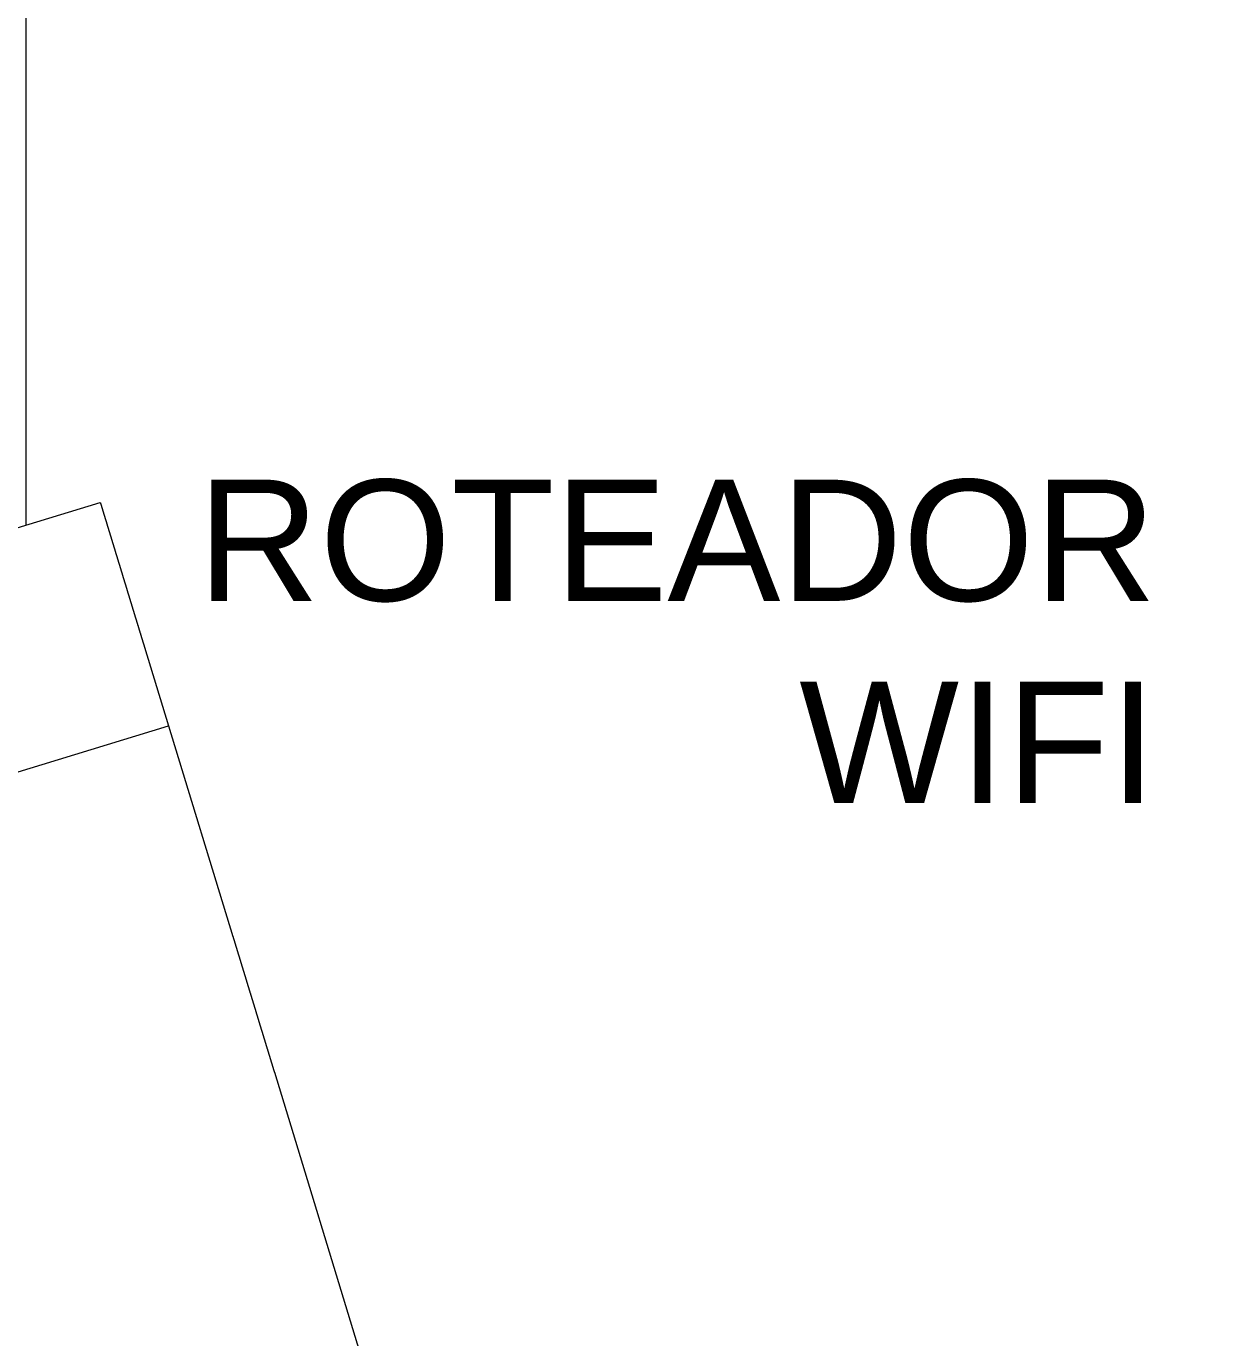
# Model space of a CAD drawing. Extents: x -31682 to -12847, y -2484 to 19259.
# Drawn here: x -20648 to -19864, y 1536 to 2402 of the extents above; entities that cross this region are included whole.
import ezdxf

# ---------------------------------------------------------------- set-up
doc = ezdxf.new("R2010")
doc.units = 0
doc.header["$LTSCALE"] = 5
doc.header["$MEASUREMENT"] = 0
doc.linetypes.add('HIDDEN', pattern=[0.375, 0.25, -0.125])
doc.layers.get('Defpoints').update_dxf_attribs({"color": 6, "linetype": 'CONTINUOUS'})
doc.layers.add('ArqElet', color=11, linetype='CONTINUOUS', lineweight=5)
doc.styles.get("Standard").update_dxf_attribs({"font": 'arial.ttf'})

msp = doc.modelspace()

# ---------------------------------------------------------------- linework, layer by layer
at = {"layer": 'ArqElet'}
for p, q in [((-20648.27, 2072.91), (-20648.27, 2917.91)), ((-20648.27, 2072.91), (-20648.27, 2917.91)), ((-21377.1, 1850.2), (-20599.41, 2087.85)), ((-20570.19, 1992.21), (-20554.33, 1940.32)), ((-21332.02, 1702.68), (-20554.33, 1940.32)), ((-20554.33, 1940.32), (-20511.85, 1801.32)), ((-20484.45, 1711.63), (-20353.01, 1281.51))]:
    msp.add_line(p, q, dxfattribs=at)
for points in [[(-20599.41, 2087.85), (-20599.41, 2087.84), (-20599.4, 2087.83), (-20599.4, 2087.82), (-20599.4, 2087.81), (-20599.4, 2087.8), (-20599.39, 2087.8), (-20599.39, 2087.79), (-20599.39, 2087.78), (-20599.39, 2087.77), (-20599.38, 2087.76), (-20599.38, 2087.75), (-20599.38, 2087.74), (-20599.38, 2087.74), (-20599.37, 2087.73), (-20599.37, 2087.72), (-20599.37, 2087.71), (-20599.37, 2087.7), (-20599.36, 2087.69), (-20599.36, 2087.69), (-20599.36, 2087.68), (-20599.36, 2087.67), (-20599.35, 2087.66), (-20599.35, 2087.65), (-20599.35, 2087.64), (-20599.34, 2087.64), (-20599.34, 2087.63), (-20599.34, 2087.62), (-20599.34, 2087.61), (-20599.33, 2087.6), (-20599.33, 2087.59), (-20599.33, 2087.59), (-20599.33, 2087.58), (-20599.32, 2087.57), (-20599.32, 2087.56), (-20599.32, 2087.55), (-20599.32, 2087.54), (-20599.31, 2087.53), (-20599.31, 2087.53), (-20599.31, 2087.52), (-20599.31, 2087.51), (-20599.3, 2087.5), (-20599.3, 2087.49), (-20599.3, 2087.48), (-20599.3, 2087.48), (-20599.29, 2087.47), (-20599.29, 2087.46), (-20599.29, 2087.45), (-20599.29, 2087.44), (-20599.28, 2087.43), (-20599.28, 2087.43), (-20599.28, 2087.42), (-20599.28, 2087.41), (-20599.27, 2087.4), (-20599.27, 2087.39), (-20599.27, 2087.38), (-20599.27, 2087.37), (-20599.26, 2087.37), (-20599.26, 2087.36), (-20599.26, 2087.35), (-20599.26, 2087.34), (-20599.25, 2087.33), (-20599.25, 2087.32), (-20599.25, 2087.32), (-20599.24, 2087.31), (-20599.24, 2087.3), (-20599.24, 2087.29), (-20599.24, 2087.28), (-20599.23, 2087.27), (-20599.23, 2087.27), (-20599.23, 2087.26), (-20599.23, 2087.25), (-20599.22, 2087.23), (-20599.21, 2087.21), (-20599.21, 2087.18), (-20599.2, 2087.16), (-20599.19, 2087.13), (-20599.18, 2087.11), (-20599.18, 2087.08), (-20599.17, 2087.06), (-20599.16, 2087.03), (-20599.15, 2087.01), (-20599.14, 2086.98), (-20599.14, 2086.96), (-20599.13, 2086.93), (-20599.12, 2086.91), (-20599.11, 2086.88), (-20599.11, 2086.85), (-20599.1, 2086.83), (-20599.09, 2086.8), (-20599.08, 2086.78), (-20599.08, 2086.75), (-20599.07, 2086.73), (-20599.06, 2086.7), (-20599.05, 2086.68), (-20599.05, 2086.65), (-20599.04, 2086.63), (-20599.03, 2086.6), (-20599.02, 2086.58), (-20599.01, 2086.55), (-20599.01, 2086.53), (-20599, 2086.5), (-20598.99, 2086.48), (-20598.98, 2086.45), (-20598.98, 2086.43), (-20598.97, 2086.4), (-20598.96, 2086.38), (-20598.95, 2086.35), (-20598.95, 2086.33), (-20598.94, 2086.3), (-20598.93, 2086.28), (-20598.92, 2086.25), (-20598.91, 2086.23), (-20598.91, 2086.2), (-20598.9, 2086.18), (-20598.89, 2086.15), (-20598.88, 2086.13), (-20598.88, 2086.1), (-20598.87, 2086.08), (-20598.86, 2086.05), (-20598.85, 2086.03), (-20598.85, 2086), (-20598.84, 2085.98), (-20598.83, 2085.95), (-20598.82, 2085.93), (-20598.81, 2085.9), (-20598.81, 2085.88), (-20598.8, 2085.85), (-20598.79, 2085.82), (-20598.78, 2085.8), (-20598.78, 2085.77), (-20598.77, 2085.75), (-20598.76, 2085.72), (-20598.75, 2085.7), (-20598.75, 2085.67), (-20598.74, 2085.65), (-20598.73, 2085.62), (-20598.72, 2085.6), (-20598.71, 2085.57), (-20598.71, 2085.55), (-20598.7, 2085.52), (-20598.69, 2085.5), (-20598.68, 2085.47), (-20598.68, 2085.45), (-20598.66, 2085.41), (-20598.65, 2085.36), (-20598.64, 2085.32), (-20598.63, 2085.28), (-20598.61, 2085.24), (-20598.6, 2085.2), (-20598.59, 2085.16), (-20598.58, 2085.12), (-20598.56, 2085.07), (-20598.55, 2085.03), (-20598.54, 2084.99), (-20598.52, 2084.95), (-20598.51, 2084.91), (-20598.5, 2084.87), (-20598.49, 2084.83), (-20598.47, 2084.78), (-20598.46, 2084.74), (-20598.45, 2084.7), (-20598.44, 2084.66), (-20598.42, 2084.62), (-20598.41, 2084.58), (-20598.4, 2084.53), (-20598.38, 2084.49), (-20598.37, 2084.45), (-20598.36, 2084.41), (-20598.35, 2084.37), (-20598.33, 2084.33), (-20598.32, 2084.29), (-20598.31, 2084.24), (-20598.3, 2084.2), (-20598.28, 2084.16), (-20598.27, 2084.12), (-20598.26, 2084.08), (-20598.25, 2084.04), (-20598.23, 2083.99), (-20598.22, 2083.95), (-20598.21, 2083.91), (-20598.19, 2083.87), (-20598.18, 2083.83), (-20598.17, 2083.79), (-20598.16, 2083.75), (-20598.14, 2083.7), (-20598.13, 2083.66), (-20598.12, 2083.62), (-20598.11, 2083.58), (-20598.09, 2083.54), (-20598.08, 2083.5), (-20598.07, 2083.45), (-20598.05, 2083.41), (-20598.04, 2083.37), (-20598.03, 2083.33), (-20598.02, 2083.29), (-20598, 2083.25), (-20597.99, 2083.21), (-20597.98, 2083.16), (-20597.97, 2083.12), (-20597.95, 2083.08), (-20597.94, 2083.04), (-20597.93, 2083), (-20597.92, 2082.96), (-20597.9, 2082.92), (-20597.89, 2082.87), (-20597.88, 2082.83), (-20597.86, 2082.79), (-20597.85, 2082.75), (-20597.84, 2082.71), (-20597.83, 2082.67), (-20597.81, 2082.62), (-20597.8, 2082.58), (-20597.79, 2082.54), (-20597.78, 2082.5), (-20597.76, 2082.45), (-20597.74, 2082.39), (-20597.73, 2082.34), (-20597.71, 2082.28), (-20597.69, 2082.22), (-20597.67, 2082.16), (-20597.66, 2082.11), (-20597.64, 2082.05), (-20597.62, 2081.99), (-20597.6, 2081.93), (-20597.59, 2081.88), (-20597.57, 2081.82), (-20597.55, 2081.76), (-20597.53, 2081.7), (-20597.51, 2081.65), (-20597.5, 2081.59), (-20597.48, 2081.53), (-20597.46, 2081.47), (-20597.44, 2081.42), (-20597.43, 2081.36), (-20597.41, 2081.3), (-20597.39, 2081.24), (-20597.37, 2081.19), (-20597.36, 2081.13), (-20597.34, 2081.07), (-20597.32, 2081.02), (-20597.3, 2080.96), (-20597.29, 2080.9), (-20597.27, 2080.84), (-20597.25, 2080.79), (-20597.23, 2080.73), (-20597.22, 2080.67), (-20597.2, 2080.61), (-20597.18, 2080.56), (-20597.16, 2080.5), (-20597.15, 2080.44), (-20597.13, 2080.38), (-20597.11, 2080.33), (-20597.09, 2080.27), (-20597.08, 2080.21), (-20597.06, 2080.15), (-20597.04, 2080.1), (-20597.02, 2080.04), (-20597.01, 2079.98), (-20596.99, 2079.92), (-20596.97, 2079.87), (-20596.95, 2079.81), (-20596.94, 2079.75), (-20596.92, 2079.7), (-20596.9, 2079.64), (-20596.88, 2079.58), (-20596.87, 2079.52), (-20596.85, 2079.47), (-20596.83, 2079.41), (-20596.81, 2079.35), (-20596.8, 2079.29), (-20596.78, 2079.24), (-20596.76, 2079.18), (-20596.74, 2079.12), (-20596.73, 2079.06), (-20596.71, 2079.01), (-20596.69, 2078.95), (-20596.67, 2078.89), (-20596.66, 2078.83), (-20596.64, 2078.78), (-20596.62, 2078.72), (-20596.6, 2078.66), (-20596.59, 2078.6), (-20596.57, 2078.55), (-20596.55, 2078.49), (-20596.53, 2078.43), (-20596.52, 2078.37), (-20596.49, 2078.3), (-20596.47, 2078.23), (-20596.45, 2078.16), (-20596.43, 2078.08), (-20596.4, 2078.01), (-20596.38, 2077.94), (-20596.36, 2077.87), (-20596.34, 2077.79), (-20596.32, 2077.72), (-20596.29, 2077.65), (-20596.27, 2077.58), (-20596.25, 2077.5), (-20596.23, 2077.43), (-20596.2, 2077.36), (-20596.18, 2077.29), (-20596.16, 2077.21), (-20596.14, 2077.14), (-20596.12, 2077.07), (-20596.09, 2077), (-20596.07, 2076.92), (-20596.05, 2076.85), (-20596.03, 2076.78), (-20596.01, 2076.71), (-20595.98, 2076.63), (-20595.96, 2076.56), (-20595.94, 2076.49), (-20595.92, 2076.42), (-20595.89, 2076.34), (-20595.87, 2076.27), (-20595.85, 2076.2), (-20595.83, 2076.13), (-20595.81, 2076.05), (-20595.78, 2075.98), (-20595.76, 2075.91), (-20595.74, 2075.84), (-20595.72, 2075.76), (-20595.69, 2075.69), (-20595.67, 2075.62), (-20595.65, 2075.55), (-20595.63, 2075.47), (-20595.61, 2075.4), (-20595.58, 2075.33), (-20595.56, 2075.26), (-20595.54, 2075.18), (-20595.52, 2075.11), (-20595.5, 2075.04), (-20595.47, 2074.96), (-20595.45, 2074.89), (-20595.43, 2074.82), (-20595.41, 2074.75), (-20595.38, 2074.67), (-20595.36, 2074.6), (-20595.34, 2074.53), (-20595.32, 2074.46), (-20595.3, 2074.38), (-20595.27, 2074.31), (-20595.25, 2074.24), (-20595.23, 2074.17), (-20595.21, 2074.09), (-20595.18, 2074.02), (-20595.16, 2073.95), (-20595.14, 2073.88), (-20595.12, 2073.8), (-20595.1, 2073.73), (-20595.07, 2073.66), (-20595.05, 2073.59), (-20595.03, 2073.51), (-20595.01, 2073.44), (-20594.99, 2073.37), (-20594.96, 2073.3), (-20594.94, 2073.22), (-20594.92, 2073.14), (-20594.89, 2073.06), (-20594.86, 2072.97), (-20594.84, 2072.88), (-20594.81, 2072.8), (-20594.78, 2072.71), (-20594.76, 2072.62), (-20594.73, 2072.54), (-20594.7, 2072.45), (-20594.68, 2072.36), (-20594.65, 2072.28), (-20594.62, 2072.19), (-20594.6, 2072.1), (-20594.57, 2072.02), (-20594.55, 2071.93), (-20594.52, 2071.84), (-20594.49, 2071.76), (-20594.47, 2071.67), (-20594.44, 2071.58), (-20594.41, 2071.49), (-20594.39, 2071.41), (-20594.36, 2071.32), (-20594.33, 2071.23), (-20594.31, 2071.15), (-20594.28, 2071.06), (-20594.25, 2070.97), (-20594.23, 2070.89), (-20594.2, 2070.8), (-20594.17, 2070.71), (-20594.15, 2070.63), (-20594.12, 2070.54), (-20594.09, 2070.45), (-20594.07, 2070.37), (-20594.04, 2070.28), (-20594.01, 2070.19), (-20593.99, 2070.11), (-20593.96, 2070.02), (-20593.94, 2069.93), (-20593.91, 2069.85), (-20593.88, 2069.76), (-20593.86, 2069.67), (-20593.83, 2069.59), (-20593.8, 2069.5), (-20593.78, 2069.41), (-20593.75, 2069.32), (-20593.72, 2069.24), (-20593.7, 2069.15), (-20593.67, 2069.06), (-20593.64, 2068.98), (-20593.62, 2068.89), (-20593.59, 2068.8), (-20593.56, 2068.72), (-20593.54, 2068.63), (-20593.51, 2068.54), (-20593.48, 2068.46), (-20593.46, 2068.37), (-20593.43, 2068.28), (-20593.4, 2068.2), (-20593.38, 2068.11), (-20593.35, 2068.02), (-20593.33, 2067.94), (-20593.3, 2067.85), (-20593.27, 2067.76), (-20593.25, 2067.68), (-20593.22, 2067.59), (-20593.19, 2067.5), (-20593.17, 2067.42), (-20593.14, 2067.33), (-20593.11, 2067.24), (-20593.09, 2067.15), (-20593.06, 2067.07), (-20593.03, 2066.98), (-20593, 2066.88), (-20592.97, 2066.78), (-20592.94, 2066.68), (-20592.91, 2066.58), (-20592.88, 2066.48), (-20592.85, 2066.38), (-20592.82, 2066.28), (-20592.79, 2066.18), (-20592.76, 2066.08), (-20592.73, 2065.98), (-20592.7, 2065.88), (-20592.67, 2065.78), (-20592.64, 2065.68), (-20592.61, 2065.58), (-20592.58, 2065.48), (-20592.54, 2065.38), (-20592.51, 2065.28), (-20592.48, 2065.18), (-20592.45, 2065.08), (-20592.42, 2064.98), (-20592.39, 2064.88), (-20592.36, 2064.78), (-20592.33, 2064.68), (-20592.3, 2064.58), (-20592.27, 2064.48), (-20592.24, 2064.38), (-20592.21, 2064.28), (-20592.18, 2064.18), (-20592.15, 2064.08), (-20592.12, 2063.98), (-20592.09, 2063.88), (-20592.06, 2063.78), (-20592.03, 2063.68), (-20592, 2063.58), (-20591.96, 2063.48), (-20591.93, 2063.38), (-20591.9, 2063.28), (-20591.87, 2063.18), (-20591.84, 2063.08), (-20591.81, 2062.98), (-20591.78, 2062.88), (-20591.75, 2062.78), (-20591.72, 2062.68), (-20591.69, 2062.58), (-20591.66, 2062.48), (-20591.63, 2062.38), (-20591.6, 2062.28), (-20591.57, 2062.18), (-20591.54, 2062.08), (-20591.51, 2061.98), (-20591.48, 2061.88), (-20591.45, 2061.78), (-20591.41, 2061.68), (-20591.38, 2061.58), (-20591.35, 2061.48), (-20591.32, 2061.38), (-20591.29, 2061.28), (-20591.26, 2061.18), (-20591.23, 2061.08), (-20591.2, 2060.98), (-20591.17, 2060.88), (-20591.14, 2060.78), (-20591.11, 2060.68), (-20591.08, 2060.58), (-20591.05, 2060.48), (-20591.02, 2060.38), (-20590.99, 2060.28), (-20590.96, 2060.18), (-20590.93, 2060.08), (-20590.9, 2059.98), (-20590.86, 2059.88), (-20590.83, 2059.78), (-20590.8, 2059.67), (-20590.76, 2059.56), (-20590.73, 2059.44), (-20590.7, 2059.33), (-20590.66, 2059.22), (-20590.63, 2059.11), (-20590.59, 2059), (-20590.56, 2058.88), (-20590.53, 2058.77), (-20590.49, 2058.66), (-20590.46, 2058.55), (-20590.42, 2058.44), (-20590.39, 2058.33), (-20590.35, 2058.21), (-20590.32, 2058.1), (-20590.29, 2057.99), (-20590.25, 2057.88), (-20590.22, 2057.77), (-20590.18, 2057.65), (-20590.15, 2057.54), (-20590.11, 2057.43), (-20590.08, 2057.32), (-20590.05, 2057.21), (-20590.01, 2057.09), (-20589.98, 2056.98), (-20589.94, 2056.87), (-20589.91, 2056.76), (-20589.88, 2056.65), (-20589.84, 2056.54), (-20589.81, 2056.42), (-20589.77, 2056.31), (-20589.74, 2056.2), (-20589.7, 2056.09), (-20589.67, 2055.98), (-20589.64, 2055.86), (-20589.6, 2055.75), (-20589.57, 2055.64), (-20589.53, 2055.53), (-20589.5, 2055.42), (-20589.47, 2055.31), (-20589.43, 2055.19), (-20589.4, 2055.08), (-20589.36, 2054.97), (-20589.33, 2054.86), (-20589.29, 2054.75), (-20589.26, 2054.63), (-20589.23, 2054.52), (-20589.19, 2054.41), (-20589.16, 2054.3), (-20589.12, 2054.19), (-20589.09, 2054.08), (-20589.06, 2053.96), (-20589.02, 2053.85), (-20588.99, 2053.74), (-20588.95, 2053.63), (-20588.92, 2053.52), (-20588.88, 2053.4), (-20588.85, 2053.29), (-20588.82, 2053.18), (-20588.78, 2053.07), (-20588.75, 2052.96), (-20588.71, 2052.84), (-20588.68, 2052.73), (-20588.65, 2052.62), (-20588.61, 2052.51), (-20588.58, 2052.4), (-20588.54, 2052.29), (-20588.51, 2052.17), (-20588.47, 2052.06), (-20588.44, 2051.95), (-20588.41, 2051.84), (-20588.37, 2051.72), (-20588.33, 2051.59), (-20588.29, 2051.47), (-20588.26, 2051.35), (-20588.22, 2051.23), (-20588.18, 2051.1), (-20588.14, 2050.98), (-20588.11, 2050.86), (-20588.07, 2050.74), (-20588.03, 2050.62), (-20587.99, 2050.49), (-20587.96, 2050.37), (-20587.92, 2050.25), (-20587.88, 2050.13), (-20587.85, 2050), (-20587.81, 2049.88), (-20587.77, 2049.76), (-20587.73, 2049.64), (-20587.7, 2049.51), (-20587.66, 2049.39), (-20587.62, 2049.27), (-20587.58, 2049.15), (-20587.55, 2049.02), (-20587.51, 2048.9), (-20587.47, 2048.78), (-20587.43, 2048.66), (-20587.4, 2048.54), (-20587.36, 2048.41), (-20587.32, 2048.29), (-20587.28, 2048.17), (-20587.25, 2048.05), (-20587.21, 2047.92), (-20587.17, 2047.8), (-20587.14, 2047.68), (-20587.1, 2047.56), (-20587.06, 2047.43), (-20587.02, 2047.31), (-20586.99, 2047.19), (-20586.95, 2047.07), (-20586.91, 2046.95), (-20586.87, 2046.82), (-20586.84, 2046.7), (-20586.8, 2046.58), (-20586.76, 2046.46), (-20586.72, 2046.33), (-20586.69, 2046.21), (-20586.65, 2046.09), (-20586.61, 2045.97), (-20586.57, 2045.84), (-20586.54, 2045.72), (-20586.5, 2045.6), (-20586.46, 2045.48), (-20586.42, 2045.35), (-20586.39, 2045.23), (-20586.35, 2045.11), (-20586.31, 2044.99), (-20586.28, 2044.87), (-20586.24, 2044.74), (-20586.2, 2044.62), (-20586.16, 2044.5), (-20586.13, 2044.38), (-20586.09, 2044.25), (-20586.05, 2044.13), (-20586.01, 2044.01), (-20585.98, 2043.89), (-20585.94, 2043.76), (-20585.9, 2043.64), (-20585.86, 2043.52), (-20585.83, 2043.4), (-20585.79, 2043.28), (-20585.75, 2043.15), (-20585.71, 2043.03), (-20585.67, 2042.89), (-20585.63, 2042.76), (-20585.59, 2042.63), (-20585.55, 2042.5), (-20585.51, 2042.37), (-20585.47, 2042.24), (-20585.43, 2042.11), (-20585.39, 2041.98), (-20585.35, 2041.84), (-20585.31, 2041.71), (-20585.27, 2041.58), (-20585.23, 2041.45), (-20585.19, 2041.32), (-20585.15, 2041.19), (-20585.11, 2041.06), (-20585.07, 2040.93), (-20585.03, 2040.79), (-20584.99, 2040.66), (-20584.95, 2040.53), (-20584.91, 2040.4), (-20584.87, 2040.27), (-20584.83, 2040.14), (-20584.79, 2040.01), (-20584.75, 2039.88), (-20584.71, 2039.74), (-20584.67, 2039.61), (-20584.63, 2039.48), (-20584.59, 2039.35), (-20584.55, 2039.22), (-20584.51, 2039.09), (-20584.47, 2038.96), (-20584.43, 2038.83), (-20584.39, 2038.69), (-20584.35, 2038.56), (-20584.31, 2038.43), (-20584.27, 2038.3), (-20584.23, 2038.17), (-20584.19, 2038.04), (-20584.15, 2037.91), (-20584.11, 2037.78), (-20584.07, 2037.64), (-20584.03, 2037.51), (-20583.99, 2037.38), (-20583.95, 2037.25), (-20583.91, 2037.12), (-20583.87, 2036.99), (-20583.83, 2036.86), (-20583.79, 2036.72), (-20583.75, 2036.59), (-20583.71, 2036.46), (-20583.67, 2036.33), (-20583.63, 2036.2), (-20583.59, 2036.07), (-20583.55, 2035.94), (-20583.51, 2035.81), (-20583.47, 2035.67), (-20583.43, 2035.54), (-20583.39, 2035.41), (-20583.35, 2035.28), (-20583.31, 2035.15), (-20583.27, 2035.02), (-20583.23, 2034.89), (-20583.19, 2034.76), (-20583.15, 2034.62), (-20583.11, 2034.49), (-20583.07, 2034.36), (-20583.03, 2034.23), (-20582.99, 2034.1), (-20582.95, 2033.97), (-20582.91, 2033.84), (-20582.87, 2033.71), (-20582.82, 2033.57), (-20582.78, 2033.43), (-20582.74, 2033.29), (-20582.7, 2033.15), (-20582.65, 2033.01), (-20582.61, 2032.87), (-20582.57, 2032.74), (-20582.53, 2032.6), (-20582.48, 2032.46), (-20582.44, 2032.32), (-20582.4, 2032.18), (-20582.36, 2032.04), (-20582.31, 2031.9), (-20582.27, 2031.77), (-20582.23, 2031.63), (-20582.19, 2031.49), (-20582.15, 2031.35), (-20582.1, 2031.21), (-20582.06, 2031.07), (-20582.02, 2030.93), (-20581.98, 2030.8), (-20581.93, 2030.66), (-20581.89, 2030.52), (-20581.85, 2030.38), (-20581.81, 2030.24), (-20581.76, 2030.1), (-20581.72, 2029.96), (-20581.68, 2029.83), (-20581.64, 2029.69), (-20581.59, 2029.55), (-20581.55, 2029.41), (-20581.51, 2029.27), (-20581.47, 2029.13), (-20581.43, 2028.99), (-20581.38, 2028.86), (-20581.34, 2028.72), (-20581.3, 2028.58), (-20581.26, 2028.44), (-20581.21, 2028.3), (-20581.17, 2028.16), (-20581.13, 2028.02), (-20581.09, 2027.89), (-20581.04, 2027.75), (-20581, 2027.61), (-20580.96, 2027.47), (-20580.92, 2027.33), (-20580.87, 2027.19), (-20580.83, 2027.05), (-20580.79, 2026.92), (-20580.75, 2026.78), (-20580.71, 2026.64), (-20580.66, 2026.5), (-20580.62, 2026.36), (-20580.58, 2026.22), (-20580.54, 2026.08), (-20580.49, 2025.95), (-20580.45, 2025.81), (-20580.41, 2025.67), (-20580.37, 2025.53), (-20580.32, 2025.39), (-20580.28, 2025.25), (-20580.24, 2025.11), (-20580.2, 2024.98), (-20580.15, 2024.84), (-20580.11, 2024.7), (-20580.07, 2024.56), (-20580.03, 2024.42), (-20579.99, 2024.28), (-20579.94, 2024.14), (-20579.9, 2024.01), (-20579.86, 2023.87), (-20579.82, 2023.73), (-20579.77, 2023.58), (-20579.73, 2023.44), (-20579.68, 2023.29), (-20579.64, 2023.15), (-20579.6, 2023), (-20579.55, 2022.86), (-20579.51, 2022.72), (-20579.46, 2022.57), (-20579.42, 2022.43), (-20579.37, 2022.28), (-20579.33, 2022.14), (-20579.29, 2022), (-20579.24, 2021.85), (-20579.2, 2021.71), (-20579.15, 2021.56), (-20579.11, 2021.42), (-20579.07, 2021.27), (-20579.02, 2021.13), (-20578.98, 2020.99), (-20578.93, 2020.84), (-20578.89, 2020.7), (-20578.85, 2020.55), (-20578.8, 2020.41), (-20578.76, 2020.27), (-20578.71, 2020.12), (-20578.67, 2019.98), (-20578.63, 2019.83), (-20578.58, 2019.69), (-20578.54, 2019.55), (-20578.49, 2019.4), (-20578.45, 2019.26), (-20578.41, 2019.11), (-20578.36, 2018.97), (-20578.32, 2018.82), (-20578.27, 2018.68), (-20578.23, 2018.54), (-20578.19, 2018.39), (-20578.14, 2018.25), (-20578.1, 2018.1), (-20578.05, 2017.96), (-20578.01, 2017.82), (-20577.97, 2017.67), (-20577.92, 2017.53), (-20577.88, 2017.38), (-20577.83, 2017.24), (-20577.79, 2017.1), (-20577.75, 2016.95), (-20577.7, 2016.81), (-20577.66, 2016.66), (-20577.61, 2016.52), (-20577.57, 2016.37), (-20577.53, 2016.23), (-20577.48, 2016.09), (-20577.44, 2015.94), (-20577.39, 2015.8), (-20577.35, 2015.65), (-20577.3, 2015.51), (-20577.26, 2015.37), (-20577.22, 2015.22), (-20577.17, 2015.08), (-20577.13, 2014.93), (-20577.08, 2014.79), (-20577.04, 2014.64), (-20577, 2014.5), (-20576.95, 2014.36), (-20576.91, 2014.21), (-20576.86, 2014.07), (-20576.82, 2013.92), (-20576.78, 2013.78), (-20576.73, 2013.64), (-20576.69, 2013.49), (-20576.64, 2013.34), (-20576.6, 2013.2), (-20576.55, 2013.05), (-20576.51, 2012.9), (-20576.46, 2012.75), (-20576.42, 2012.6), (-20576.37, 2012.46), (-20576.33, 2012.31), (-20576.28, 2012.16), (-20576.24, 2012.01), (-20576.19, 2011.87), (-20576.15, 2011.72), (-20576.1, 2011.57), (-20576.06, 2011.42), (-20576.01, 2011.27), (-20575.97, 2011.13), (-20575.92, 2010.98), (-20575.87, 2010.83), (-20575.83, 2010.68), (-20575.78, 2010.53), (-20575.74, 2010.39), (-20575.69, 2010.24), (-20575.65, 2010.09), (-20575.6, 2009.94), (-20575.56, 2009.8), (-20575.51, 2009.65), (-20575.47, 2009.5), (-20575.42, 2009.35), (-20575.38, 2009.2), (-20575.33, 2009.06), (-20575.29, 2008.91), (-20575.24, 2008.76), (-20575.2, 2008.61), (-20575.15, 2008.46), (-20575.11, 2008.32), (-20575.06, 2008.17), (-20575.02, 2008.02), (-20574.97, 2007.87), (-20574.93, 2007.72), (-20574.88, 2007.58), (-20574.84, 2007.43), (-20574.79, 2007.28), (-20574.75, 2007.13), (-20574.7, 2006.99), (-20574.65, 2006.84), (-20574.61, 2006.69), (-20574.56, 2006.54), (-20574.52, 2006.39), (-20574.47, 2006.25), (-20574.43, 2006.1), (-20574.38, 2005.95), (-20574.34, 2005.8), (-20574.29, 2005.65), (-20574.25, 2005.51), (-20574.2, 2005.36), (-20574.16, 2005.21), (-20574.11, 2005.06), (-20574.07, 2004.92), (-20574.02, 2004.77), (-20573.98, 2004.62), (-20573.93, 2004.47), (-20573.89, 2004.32), (-20573.84, 2004.18), (-20573.8, 2004.03), (-20573.75, 2003.88), (-20573.71, 2003.73), (-20573.66, 2003.58), (-20573.62, 2003.44), (-20573.57, 2003.29), (-20573.53, 2003.14), (-20573.48, 2002.99), (-20573.43, 2002.84), (-20573.39, 2002.69), (-20573.34, 2002.54), (-20573.3, 2002.39), (-20573.25, 2002.24), (-20573.21, 2002.1), (-20573.16, 2001.95), (-20573.11, 2001.8), (-20573.07, 2001.65), (-20573.02, 2001.5), (-20572.98, 2001.35), (-20572.93, 2001.2), (-20572.89, 2001.05), (-20572.84, 2000.9), (-20572.79, 2000.75), (-20572.75, 2000.6), (-20572.7, 2000.45), (-20572.66, 2000.3), (-20572.61, 2000.15), (-20572.56, 2000), (-20572.52, 1999.85), (-20572.47, 1999.7), (-20572.43, 1999.55), (-20572.38, 1999.4), (-20572.34, 1999.25), (-20572.29, 1999.1), (-20572.24, 1998.95), (-20572.2, 1998.8), (-20572.15, 1998.65), (-20572.11, 1998.5), (-20572.06, 1998.35), (-20572.02, 1998.2), (-20571.97, 1998.05), (-20571.92, 1997.9), (-20571.88, 1997.75), (-20571.83, 1997.6), (-20571.79, 1997.45), (-20571.74, 1997.3), (-20571.7, 1997.15), (-20571.65, 1997), (-20571.6, 1996.85), (-20571.56, 1996.7), (-20571.51, 1996.55), (-20571.47, 1996.4), (-20571.42, 1996.25), (-20571.38, 1996.1), (-20571.33, 1995.96), (-20571.28, 1995.81), (-20571.24, 1995.66), (-20571.19, 1995.51), (-20571.15, 1995.36), (-20571.1, 1995.21), (-20571.05, 1995.06), (-20571.01, 1994.91), (-20570.96, 1994.76), (-20570.92, 1994.61), (-20570.87, 1994.46), (-20570.83, 1994.31), (-20570.78, 1994.16), (-20570.73, 1994.01), (-20570.69, 1993.86), (-20570.64, 1993.71), (-20570.6, 1993.56), (-20570.55, 1993.41), (-20570.51, 1993.26), (-20570.46, 1993.11), (-20570.41, 1992.96), (-20570.37, 1992.81), (-20570.32, 1992.66), (-20570.28, 1992.51), (-20570.23, 1992.36), (-20570.19, 1992.21)], [(-20511.85, 1801.32), (-20511.84, 1801.27), (-20511.82, 1801.23), (-20511.81, 1801.18), (-20511.79, 1801.13), (-20511.78, 1801.08), (-20511.77, 1801.03), (-20511.75, 1800.98), (-20511.74, 1800.94), (-20511.72, 1800.89), (-20511.71, 1800.84), (-20511.69, 1800.79), (-20511.68, 1800.74), (-20511.66, 1800.7), (-20511.65, 1800.65), (-20511.63, 1800.6), (-20511.62, 1800.55), (-20511.6, 1800.5), (-20511.59, 1800.46), (-20511.57, 1800.41), (-20511.56, 1800.36), (-20511.55, 1800.31), (-20511.53, 1800.26), (-20511.52, 1800.22), (-20511.5, 1800.17), (-20511.49, 1800.12), (-20511.47, 1800.07), (-20511.46, 1800.02), (-20511.44, 1799.98), (-20511.43, 1799.93), (-20511.41, 1799.88), (-20511.4, 1799.83), (-20511.38, 1799.78), (-20511.37, 1799.74), (-20511.35, 1799.69), (-20511.34, 1799.64), (-20511.32, 1799.59), (-20511.31, 1799.54), (-20511.3, 1799.5), (-20511.28, 1799.45), (-20511.27, 1799.4), (-20511.25, 1799.35), (-20511.24, 1799.3), (-20511.22, 1799.26), (-20511.21, 1799.21), (-20511.19, 1799.16), (-20511.18, 1799.11), (-20511.16, 1799.06), (-20511.15, 1799.02), (-20511.13, 1798.97), (-20511.12, 1798.92), (-20511.1, 1798.87), (-20511.09, 1798.82), (-20511.08, 1798.78), (-20511.06, 1798.73), (-20511.05, 1798.68), (-20511.03, 1798.63), (-20511.02, 1798.58), (-20511, 1798.54), (-20510.99, 1798.49), (-20510.97, 1798.44), (-20510.96, 1798.39), (-20510.94, 1798.34), (-20510.93, 1798.3), (-20510.91, 1798.25), (-20510.9, 1798.2), (-20510.88, 1798.15), (-20510.87, 1798.1), (-20510.85, 1798.05), (-20510.83, 1797.99), (-20510.82, 1797.93), (-20510.8, 1797.87), (-20510.78, 1797.81), (-20510.76, 1797.76), (-20510.75, 1797.7), (-20510.73, 1797.64), (-20510.71, 1797.58), (-20510.69, 1797.53), (-20510.68, 1797.47), (-20510.66, 1797.41), (-20510.64, 1797.35), (-20510.62, 1797.29), (-20510.61, 1797.24), (-20510.59, 1797.18), (-20510.57, 1797.12), (-20510.55, 1797.06), (-20510.53, 1797.01), (-20510.52, 1796.95), (-20510.5, 1796.89), (-20510.48, 1796.83), (-20510.46, 1796.77), (-20510.45, 1796.72), (-20510.43, 1796.66), (-20510.41, 1796.6), (-20510.39, 1796.54), (-20510.38, 1796.49), (-20510.36, 1796.43), (-20510.34, 1796.37), (-20510.32, 1796.31), (-20510.3, 1796.25), (-20510.29, 1796.2), (-20510.27, 1796.14), (-20510.25, 1796.08), (-20510.23, 1796.02), (-20510.22, 1795.97), (-20510.2, 1795.91), (-20510.18, 1795.85), (-20510.16, 1795.79), (-20510.15, 1795.73), (-20510.13, 1795.68), (-20510.11, 1795.62), (-20510.09, 1795.56), (-20510.08, 1795.5), (-20510.06, 1795.45), (-20510.04, 1795.39), (-20510.02, 1795.33), (-20510, 1795.27), (-20509.99, 1795.21), (-20509.97, 1795.16), (-20509.95, 1795.1), (-20509.93, 1795.04), (-20509.92, 1794.98), (-20509.9, 1794.93), (-20509.88, 1794.87), (-20509.86, 1794.81), (-20509.85, 1794.75), (-20509.83, 1794.69), (-20509.81, 1794.64), (-20509.79, 1794.58), (-20509.78, 1794.52), (-20509.76, 1794.46), (-20509.74, 1794.41), (-20509.72, 1794.35), (-20509.7, 1794.29), (-20509.69, 1794.23), (-20509.67, 1794.17), (-20509.65, 1794.1), (-20509.63, 1794.03), (-20509.61, 1793.96), (-20509.58, 1793.9), (-20509.56, 1793.83), (-20509.54, 1793.76), (-20509.52, 1793.7), (-20509.5, 1793.63), (-20509.48, 1793.56), (-20509.46, 1793.49), (-20509.44, 1793.43), (-20509.42, 1793.36), (-20509.4, 1793.29), (-20509.38, 1793.23), (-20509.36, 1793.16), (-20509.34, 1793.09), (-20509.32, 1793.03), (-20509.3, 1792.96), (-20509.28, 1792.89), (-20509.26, 1792.82), (-20509.24, 1792.76), (-20509.22, 1792.69), (-20509.2, 1792.62), (-20509.17, 1792.56), (-20509.15, 1792.49), (-20509.13, 1792.42), (-20509.11, 1792.35), (-20509.09, 1792.29), (-20509.07, 1792.22), (-20509.05, 1792.15), (-20509.03, 1792.09), (-20509.01, 1792.02), (-20508.99, 1791.95), (-20508.97, 1791.88), (-20508.95, 1791.82), (-20508.93, 1791.75), (-20508.91, 1791.68), (-20508.89, 1791.62), (-20508.87, 1791.55), (-20508.85, 1791.48), (-20508.83, 1791.42), (-20508.81, 1791.35), (-20508.79, 1791.28), (-20508.76, 1791.21), (-20508.74, 1791.15), (-20508.72, 1791.08), (-20508.7, 1791.01), (-20508.68, 1790.95), (-20508.66, 1790.88), (-20508.64, 1790.81), (-20508.62, 1790.74), (-20508.6, 1790.68), (-20508.58, 1790.61), (-20508.56, 1790.54), (-20508.54, 1790.48), (-20508.52, 1790.41), (-20508.5, 1790.34), (-20508.48, 1790.28), (-20508.46, 1790.21), (-20508.44, 1790.14), (-20508.42, 1790.07), (-20508.4, 1790.01), (-20508.38, 1789.94), (-20508.35, 1789.87), (-20508.33, 1789.81), (-20508.31, 1789.74), (-20508.29, 1789.66), (-20508.27, 1789.59), (-20508.24, 1789.51), (-20508.22, 1789.44), (-20508.2, 1789.36), (-20508.17, 1789.28), (-20508.15, 1789.21), (-20508.13, 1789.13), (-20508.11, 1789.06), (-20508.08, 1788.98), (-20508.06, 1788.9), (-20508.04, 1788.83), (-20508.01, 1788.75), (-20507.99, 1788.68), (-20507.97, 1788.6), (-20507.94, 1788.52), (-20507.92, 1788.45), (-20507.9, 1788.37), (-20507.87, 1788.3), (-20507.85, 1788.22), (-20507.83, 1788.15), (-20507.8, 1788.07), (-20507.78, 1787.99), (-20507.76, 1787.92), (-20507.73, 1787.84), (-20507.71, 1787.77), (-20507.69, 1787.69), (-20507.66, 1787.61), (-20507.64, 1787.54), (-20507.62, 1787.46), (-20507.6, 1787.39), (-20507.57, 1787.31), (-20507.55, 1787.24), (-20507.53, 1787.16), (-20507.5, 1787.08), (-20507.48, 1787.01), (-20507.46, 1786.93), (-20507.43, 1786.86), (-20507.41, 1786.78), (-20507.39, 1786.7), (-20507.36, 1786.63), (-20507.34, 1786.55), (-20507.32, 1786.48), (-20507.29, 1786.4), (-20507.27, 1786.32), (-20507.25, 1786.25), (-20507.22, 1786.17), (-20507.2, 1786.1), (-20507.18, 1786.02), (-20507.15, 1785.95), (-20507.13, 1785.87), (-20507.11, 1785.79), (-20507.09, 1785.72), (-20507.06, 1785.64), (-20507.04, 1785.57), (-20507.02, 1785.49), (-20506.99, 1785.41), (-20506.97, 1785.34), (-20506.95, 1785.26), (-20506.92, 1785.19), (-20506.9, 1785.11), (-20506.88, 1785.03), (-20506.85, 1784.96), (-20506.83, 1784.88), (-20506.81, 1784.81), (-20506.78, 1784.73), (-20506.76, 1784.66), (-20506.73, 1784.57), (-20506.71, 1784.49), (-20506.68, 1784.4), (-20506.66, 1784.32), (-20506.63, 1784.24), (-20506.61, 1784.15), (-20506.58, 1784.07), (-20506.56, 1783.98), (-20506.53, 1783.9), (-20506.5, 1783.81), (-20506.48, 1783.73), (-20506.45, 1783.65), (-20506.43, 1783.56), (-20506.4, 1783.48), (-20506.38, 1783.39), (-20506.35, 1783.31), (-20506.32, 1783.23), (-20506.3, 1783.14), (-20506.27, 1783.06), (-20506.25, 1782.97), (-20506.22, 1782.89), (-20506.2, 1782.81), (-20506.17, 1782.72), (-20506.14, 1782.64), (-20506.12, 1782.55), (-20506.09, 1782.47), (-20506.07, 1782.39), (-20506.04, 1782.3), (-20506.02, 1782.22), (-20505.99, 1782.13), (-20505.96, 1782.05), (-20505.94, 1781.96), (-20505.91, 1781.88), (-20505.89, 1781.8), (-20505.86, 1781.71), (-20505.84, 1781.63), (-20505.81, 1781.54), (-20505.78, 1781.46), (-20505.76, 1781.38), (-20505.73, 1781.29), (-20505.71, 1781.21), (-20505.68, 1781.12), (-20505.66, 1781.04), (-20505.63, 1780.96), (-20505.6, 1780.87), (-20505.58, 1780.79), (-20505.55, 1780.7), (-20505.53, 1780.62), (-20505.5, 1780.54), (-20505.48, 1780.45), (-20505.45, 1780.37), (-20505.42, 1780.28), (-20505.4, 1780.2), (-20505.37, 1780.11), (-20505.35, 1780.03), (-20505.32, 1779.95), (-20505.3, 1779.86), (-20505.27, 1779.78), (-20505.24, 1779.69), (-20505.22, 1779.61), (-20505.19, 1779.53), (-20505.17, 1779.44), (-20505.14, 1779.36), (-20505.12, 1779.27), (-20505.09, 1779.19), (-20505.06, 1779.11), (-20505.04, 1779.02), (-20505.01, 1778.93), (-20504.98, 1778.84), (-20504.95, 1778.75), (-20504.93, 1778.65), (-20504.9, 1778.56), (-20504.87, 1778.47), (-20504.84, 1778.38), (-20504.81, 1778.29), (-20504.79, 1778.2), (-20504.76, 1778.1), (-20504.73, 1778.01), (-20504.7, 1777.92), (-20504.67, 1777.83), (-20504.65, 1777.74), (-20504.62, 1777.65), (-20504.59, 1777.55), (-20504.56, 1777.46), (-20504.53, 1777.37), (-20504.51, 1777.28), (-20504.48, 1777.19), (-20504.45, 1777.1), (-20504.42, 1777), (-20504.39, 1776.91), (-20504.37, 1776.82), (-20504.34, 1776.73), (-20504.31, 1776.64), (-20504.28, 1776.55), (-20504.25, 1776.45), (-20504.23, 1776.36), (-20504.2, 1776.27), (-20504.17, 1776.18), (-20504.14, 1776.09), (-20504.11, 1776), (-20504.09, 1775.9), (-20504.06, 1775.81), (-20504.03, 1775.72), (-20504, 1775.63), (-20503.97, 1775.54), (-20503.95, 1775.45), (-20503.92, 1775.35), (-20503.89, 1775.26), (-20503.86, 1775.17), (-20503.83, 1775.08), (-20503.81, 1774.99), (-20503.78, 1774.9), (-20503.75, 1774.8), (-20503.72, 1774.71), (-20503.69, 1774.62), (-20503.67, 1774.53), (-20503.64, 1774.44), (-20503.61, 1774.35), (-20503.58, 1774.25), (-20503.55, 1774.16), (-20503.53, 1774.07), (-20503.5, 1773.98), (-20503.47, 1773.89), (-20503.44, 1773.8), (-20503.41, 1773.7), (-20503.39, 1773.61), (-20503.36, 1773.52), (-20503.33, 1773.43), (-20503.3, 1773.34), (-20503.27, 1773.25), (-20503.25, 1773.15), (-20503.22, 1773.06), (-20503.19, 1772.97), (-20503.16, 1772.88), (-20503.13, 1772.78), (-20503.1, 1772.68), (-20503.07, 1772.58), (-20503.04, 1772.48), (-20503.01, 1772.39), (-20502.98, 1772.29), (-20502.95, 1772.19), (-20502.92, 1772.09), (-20502.89, 1771.99), (-20502.86, 1771.89), (-20502.83, 1771.79), (-20502.8, 1771.7), (-20502.77, 1771.6), (-20502.74, 1771.5), (-20502.71, 1771.4), (-20502.68, 1771.3), (-20502.65, 1771.2), (-20502.62, 1771.1), (-20502.59, 1771.01), (-20502.56, 1770.91), (-20502.53, 1770.81), (-20502.5, 1770.71), (-20502.47, 1770.61), (-20502.44, 1770.51), (-20502.41, 1770.41), (-20502.38, 1770.32), (-20502.35, 1770.22), (-20502.32, 1770.12), (-20502.29, 1770.02), (-20502.26, 1769.92), (-20502.23, 1769.82), (-20502.2, 1769.72), (-20502.17, 1769.63), (-20502.14, 1769.53), (-20502.11, 1769.43), (-20502.08, 1769.33), (-20502.05, 1769.23), (-20502.02, 1769.13), (-20501.99, 1769.03), (-20501.96, 1768.94), (-20501.93, 1768.84), (-20501.9, 1768.74), (-20501.87, 1768.64), (-20501.84, 1768.54), (-20501.81, 1768.44), (-20501.78, 1768.34), (-20501.75, 1768.25), (-20501.72, 1768.15), (-20501.69, 1768.05), (-20501.66, 1767.95), (-20501.63, 1767.85), (-20501.6, 1767.75), (-20501.57, 1767.65), (-20501.54, 1767.56), (-20501.51, 1767.46), (-20501.48, 1767.36), (-20501.44, 1767.26), (-20501.41, 1767.16), (-20501.38, 1767.06), (-20501.35, 1766.96), (-20501.32, 1766.87), (-20501.29, 1766.77), (-20501.26, 1766.67), (-20501.23, 1766.57), (-20501.2, 1766.47), (-20501.17, 1766.37), (-20501.14, 1766.27), (-20501.11, 1766.17), (-20501.08, 1766.07), (-20501.05, 1765.96), (-20501.02, 1765.86), (-20500.98, 1765.75), (-20500.95, 1765.65), (-20500.92, 1765.54), (-20500.89, 1765.44), (-20500.86, 1765.33), (-20500.82, 1765.23), (-20500.79, 1765.12), (-20500.76, 1765.02), (-20500.73, 1764.91), (-20500.7, 1764.81), (-20500.66, 1764.7), (-20500.63, 1764.6), (-20500.6, 1764.49), (-20500.57, 1764.39), (-20500.54, 1764.28), (-20500.5, 1764.18), (-20500.47, 1764.08), (-20500.44, 1763.97), (-20500.41, 1763.87), (-20500.38, 1763.76), (-20500.34, 1763.66), (-20500.31, 1763.55), (-20500.28, 1763.45), (-20500.25, 1763.34), (-20500.22, 1763.24), (-20500.18, 1763.13), (-20500.15, 1763.03), (-20500.12, 1762.92), (-20500.09, 1762.82), (-20500.06, 1762.71), (-20500.02, 1762.61), (-20499.99, 1762.5), (-20499.96, 1762.4), (-20499.93, 1762.29), (-20499.9, 1762.19), (-20499.86, 1762.09), (-20499.83, 1761.98), (-20499.8, 1761.88), (-20499.77, 1761.77), (-20499.74, 1761.67), (-20499.7, 1761.56), (-20499.67, 1761.46), (-20499.64, 1761.35), (-20499.61, 1761.25), (-20499.58, 1761.14), (-20499.54, 1761.04), (-20499.51, 1760.93), (-20499.48, 1760.83), (-20499.45, 1760.72), (-20499.42, 1760.62), (-20499.38, 1760.51), (-20499.35, 1760.41), (-20499.32, 1760.3), (-20499.29, 1760.2), (-20499.26, 1760.1), (-20499.22, 1759.99), (-20499.19, 1759.89), (-20499.16, 1759.78), (-20499.13, 1759.68), (-20499.1, 1759.57), (-20499.06, 1759.47), (-20499.03, 1759.36), (-20499, 1759.26), (-20498.97, 1759.15), (-20498.93, 1759.04), (-20498.9, 1758.93), (-20498.86, 1758.82), (-20498.83, 1758.71), (-20498.8, 1758.6), (-20498.76, 1758.49), (-20498.73, 1758.38), (-20498.7, 1758.27), (-20498.66, 1758.16), (-20498.63, 1758.05), (-20498.6, 1757.94), (-20498.56, 1757.83), (-20498.53, 1757.72), (-20498.49, 1757.61), (-20498.46, 1757.5), (-20498.43, 1757.39), (-20498.39, 1757.28), (-20498.36, 1757.17), (-20498.33, 1757.06), (-20498.29, 1756.95), (-20498.26, 1756.84), (-20498.23, 1756.73), (-20498.19, 1756.62), (-20498.16, 1756.51), (-20498.12, 1756.4), (-20498.09, 1756.29), (-20498.06, 1756.18), (-20498.02, 1756.07), (-20497.99, 1755.95), (-20497.96, 1755.84), (-20497.92, 1755.73), (-20497.89, 1755.62), (-20497.86, 1755.51), (-20497.82, 1755.4), (-20497.79, 1755.29), (-20497.75, 1755.18), (-20497.72, 1755.07), (-20497.69, 1754.96), (-20497.65, 1754.85), (-20497.62, 1754.74), (-20497.59, 1754.63), (-20497.55, 1754.52), (-20497.52, 1754.41), (-20497.49, 1754.3), (-20497.45, 1754.19), (-20497.42, 1754.08), (-20497.38, 1753.97), (-20497.35, 1753.86), (-20497.32, 1753.75), (-20497.28, 1753.64), (-20497.25, 1753.53), (-20497.22, 1753.42), (-20497.18, 1753.31), (-20497.15, 1753.2), (-20497.12, 1753.09), (-20497.08, 1752.98), (-20497.05, 1752.87), (-20497.01, 1752.76), (-20496.98, 1752.65), (-20496.95, 1752.54), (-20496.91, 1752.43), (-20496.88, 1752.32), (-20496.85, 1752.21), (-20496.81, 1752.1), (-20496.78, 1751.99), (-20496.75, 1751.88), (-20496.71, 1751.77), (-20496.68, 1751.65), (-20496.64, 1751.54), (-20496.61, 1751.42), (-20496.57, 1751.31), (-20496.54, 1751.19), (-20496.5, 1751.08), (-20496.47, 1750.96), (-20496.43, 1750.85), (-20496.4, 1750.74), (-20496.36, 1750.62), (-20496.33, 1750.51), (-20496.29, 1750.39), (-20496.26, 1750.28), (-20496.22, 1750.16), (-20496.19, 1750.05), (-20496.15, 1749.93), (-20496.12, 1749.82), (-20496.08, 1749.7), (-20496.04, 1749.59), (-20496.01, 1749.47), (-20495.97, 1749.36), (-20495.94, 1749.25), (-20495.9, 1749.13), (-20495.87, 1749.02), (-20495.83, 1748.9), (-20495.8, 1748.79), (-20495.76, 1748.67), (-20495.73, 1748.56), (-20495.69, 1748.44), (-20495.66, 1748.33), (-20495.62, 1748.21), (-20495.59, 1748.1), (-20495.55, 1747.98), (-20495.52, 1747.87), (-20495.48, 1747.76), (-20495.45, 1747.64), (-20495.41, 1747.53), (-20495.38, 1747.41), (-20495.34, 1747.3), (-20495.31, 1747.18), (-20495.27, 1747.07), (-20495.24, 1746.95), (-20495.2, 1746.84), (-20495.17, 1746.72), (-20495.13, 1746.61), (-20495.1, 1746.49), (-20495.06, 1746.38), (-20495.03, 1746.26), (-20494.99, 1746.15), (-20494.96, 1746.04), (-20494.92, 1745.92), (-20494.89, 1745.81), (-20494.85, 1745.69), (-20494.82, 1745.58), (-20494.78, 1745.46), (-20494.75, 1745.35), (-20494.71, 1745.23), (-20494.68, 1745.12), (-20494.64, 1745), (-20494.61, 1744.89), (-20494.57, 1744.77), (-20494.54, 1744.66), (-20494.5, 1744.55), (-20494.47, 1744.43), (-20494.43, 1744.32), (-20494.4, 1744.2), (-20494.36, 1744.08), (-20494.33, 1743.97), (-20494.29, 1743.85), (-20494.25, 1743.73), (-20494.22, 1743.61), (-20494.18, 1743.49), (-20494.15, 1743.37), (-20494.11, 1743.26), (-20494.07, 1743.14), (-20494.04, 1743.02), (-20494, 1742.9), (-20493.96, 1742.78), (-20493.93, 1742.66), (-20493.89, 1742.55), (-20493.86, 1742.43), (-20493.82, 1742.31), (-20493.78, 1742.19), (-20493.75, 1742.07), (-20493.71, 1741.95), (-20493.68, 1741.84), (-20493.64, 1741.72), (-20493.6, 1741.6), (-20493.57, 1741.48), (-20493.53, 1741.36), (-20493.5, 1741.24), (-20493.46, 1741.13), (-20493.42, 1741.01), (-20493.39, 1740.89), (-20493.35, 1740.77), (-20493.31, 1740.65), (-20493.28, 1740.53), (-20493.24, 1740.42), (-20493.21, 1740.3), (-20493.17, 1740.18), (-20493.13, 1740.06), (-20493.1, 1739.94), (-20493.06, 1739.82), (-20493.03, 1739.71), (-20492.99, 1739.59), (-20492.95, 1739.47), (-20492.92, 1739.35), (-20492.88, 1739.23), (-20492.84, 1739.12), (-20492.81, 1739), (-20492.77, 1738.88), (-20492.74, 1738.76), (-20492.7, 1738.64), (-20492.66, 1738.52), (-20492.63, 1738.41), (-20492.59, 1738.29), (-20492.56, 1738.17), (-20492.52, 1738.05), (-20492.48, 1737.93), (-20492.45, 1737.81), (-20492.41, 1737.7), (-20492.37, 1737.58), (-20492.34, 1737.46), (-20492.3, 1737.34), (-20492.27, 1737.22), (-20492.23, 1737.1), (-20492.19, 1736.99), (-20492.16, 1736.87), (-20492.12, 1736.75), (-20492.09, 1736.63), (-20492.05, 1736.51), (-20492.01, 1736.39), (-20491.98, 1736.28), (-20491.94, 1736.16), (-20491.9, 1736.03), (-20491.87, 1735.91), (-20491.83, 1735.79), (-20491.79, 1735.67), (-20491.75, 1735.55), (-20491.72, 1735.43), (-20491.68, 1735.31), (-20491.64, 1735.19), (-20491.61, 1735.07), (-20491.57, 1734.94), (-20491.53, 1734.82), (-20491.5, 1734.7), (-20491.46, 1734.58), (-20491.42, 1734.46), (-20491.38, 1734.34), (-20491.35, 1734.22), (-20491.31, 1734.1), (-20491.27, 1733.98), (-20491.24, 1733.85), (-20491.2, 1733.73), (-20491.16, 1733.61), (-20491.13, 1733.49), (-20491.09, 1733.37), (-20491.05, 1733.25), (-20491.01, 1733.13), (-20490.98, 1733.01), (-20490.94, 1732.89), (-20490.9, 1732.77), (-20490.87, 1732.64), (-20490.83, 1732.52), (-20490.79, 1732.4), (-20490.76, 1732.28), (-20490.72, 1732.16), (-20490.68, 1732.04), (-20490.64, 1731.92), (-20490.61, 1731.8), (-20490.57, 1731.68), (-20490.53, 1731.55), (-20490.5, 1731.43), (-20490.46, 1731.31), (-20490.42, 1731.19), (-20490.39, 1731.07), (-20490.35, 1730.95), (-20490.31, 1730.83), (-20490.28, 1730.71), (-20490.24, 1730.59), (-20490.2, 1730.46), (-20490.16, 1730.34), (-20490.13, 1730.22), (-20490.09, 1730.1), (-20490.05, 1729.98), (-20490.02, 1729.86), (-20489.98, 1729.74), (-20489.94, 1729.62), (-20489.91, 1729.5), (-20489.87, 1729.38), (-20489.83, 1729.25), (-20489.79, 1729.13), (-20489.76, 1729.01), (-20489.72, 1728.89), (-20489.68, 1728.77), (-20489.65, 1728.65), (-20489.61, 1728.53), (-20489.57, 1728.41), (-20489.54, 1728.29), (-20489.5, 1728.16), (-20489.46, 1728.04), (-20489.42, 1727.92), (-20489.39, 1727.8), (-20489.35, 1727.67), (-20489.31, 1727.55), (-20489.27, 1727.43), (-20489.24, 1727.3), (-20489.2, 1727.18), (-20489.16, 1727.06), (-20489.12, 1726.94), (-20489.08, 1726.81), (-20489.05, 1726.69), (-20489.01, 1726.57), (-20488.97, 1726.44), (-20488.93, 1726.32), (-20488.9, 1726.2), (-20488.86, 1726.07), (-20488.82, 1725.95), (-20488.78, 1725.83), (-20488.75, 1725.71), (-20488.71, 1725.58), (-20488.67, 1725.46), (-20488.63, 1725.34), (-20488.6, 1725.21), (-20488.56, 1725.09), (-20488.52, 1724.97), (-20488.48, 1724.85), (-20488.45, 1724.72), (-20488.41, 1724.6), (-20488.37, 1724.48), (-20488.33, 1724.35), (-20488.3, 1724.23), (-20488.26, 1724.11), (-20488.22, 1723.99), (-20488.18, 1723.86), (-20488.15, 1723.74), (-20488.11, 1723.62), (-20488.07, 1723.49), (-20488.03, 1723.37), (-20488, 1723.25), (-20487.96, 1723.12), (-20487.92, 1723), (-20487.88, 1722.88), (-20487.85, 1722.76), (-20487.81, 1722.63), (-20487.77, 1722.51), (-20487.73, 1722.39), (-20487.7, 1722.26), (-20487.66, 1722.14), (-20487.62, 1722.02), (-20487.58, 1721.9), (-20487.54, 1721.77), (-20487.51, 1721.65), (-20487.47, 1721.53), (-20487.43, 1721.4), (-20487.39, 1721.28), (-20487.36, 1721.16), (-20487.32, 1721.03), (-20487.28, 1720.91), (-20487.24, 1720.79), (-20487.21, 1720.67), (-20487.17, 1720.54), (-20487.13, 1720.42), (-20487.09, 1720.3), (-20487.06, 1720.17), (-20487.02, 1720.05), (-20486.98, 1719.93), (-20486.94, 1719.8), (-20486.91, 1719.68), (-20486.87, 1719.56), (-20486.83, 1719.43), (-20486.79, 1719.31), (-20486.75, 1719.19), (-20486.72, 1719.06), (-20486.68, 1718.94), (-20486.64, 1718.81), (-20486.6, 1718.69), (-20486.56, 1718.57), (-20486.53, 1718.44), (-20486.49, 1718.32), (-20486.45, 1718.19), (-20486.41, 1718.07), (-20486.38, 1717.95), (-20486.34, 1717.82), (-20486.3, 1717.7), (-20486.26, 1717.57), (-20486.22, 1717.45), (-20486.19, 1717.33), (-20486.15, 1717.2), (-20486.11, 1717.08), (-20486.07, 1716.96), (-20486.04, 1716.83), (-20486, 1716.71), (-20485.96, 1716.58), (-20485.92, 1716.46), (-20485.88, 1716.34), (-20485.85, 1716.21), (-20485.81, 1716.09), (-20485.77, 1715.96), (-20485.73, 1715.84), (-20485.69, 1715.72), (-20485.66, 1715.59), (-20485.62, 1715.47), (-20485.58, 1715.35), (-20485.54, 1715.22), (-20485.51, 1715.1), (-20485.47, 1714.97), (-20485.43, 1714.85), (-20485.39, 1714.73), (-20485.35, 1714.6), (-20485.32, 1714.48), (-20485.28, 1714.35), (-20485.24, 1714.23), (-20485.2, 1714.11), (-20485.16, 1713.98), (-20485.13, 1713.86), (-20485.09, 1713.74), (-20485.05, 1713.61), (-20485.01, 1713.49), (-20484.98, 1713.36), (-20484.94, 1713.24), (-20484.9, 1713.12), (-20484.86, 1712.99), (-20484.82, 1712.87), (-20484.79, 1712.74), (-20484.75, 1712.62), (-20484.71, 1712.5), (-20484.67, 1712.37), (-20484.63, 1712.25), (-20484.6, 1712.12), (-20484.56, 1712), (-20484.52, 1711.88), (-20484.48, 1711.75), (-20484.45, 1711.63)]]:
    msp.add_lwpolyline(points, dxfattribs=at)
at = {"layer": 'Defpoints', "color": 4, "linetype": 'HIDDEN', "ltscale": 80}
msp.add_arc((-20994.36, 3923.06), 3099.72, 276.41061, 315.62152, dxfattribs=at)

# ---------------------------------------------------------------- texts
at = {"layer": 'ArqElet', "insert": (-19902.06, 2102.81), "char_height": 80, "width": 1401.6659, "attachment_point": 3}
msp.add_mtext('\\pt3;ROTEADOR\\PWIFI', dxfattribs=at)

doc.saveas('drawing.dxf')
